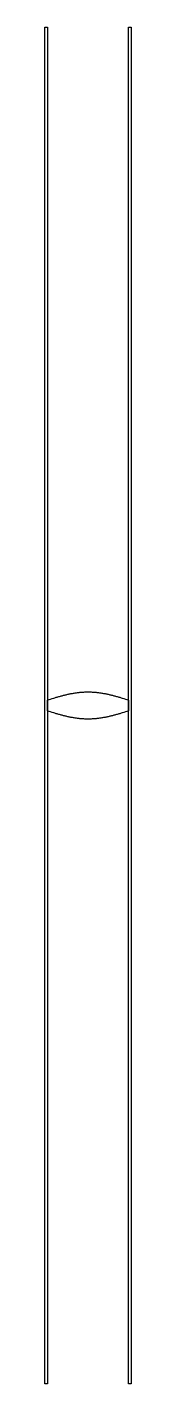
# Model space of a CAD drawing. Extents: x -16 to 16, y -250 to 250.
import ezdxf

# ---------------------------------------------------------------- set-up
doc = ezdxf.new("R2010")
doc.units = 0
doc.layers.add('L1D0', color=1, linetype='CONTINUOUS')

msp = doc.modelspace()

# ---------------------------------------------------------------- linework, layer by layer
at = {"layer": 'L1D0'}
for points in [[(-16, -250), (-16, 250), (-15, 250), (-15, -250)], [(15, -250), (15, 250), (16, 250), (16, -250)], [(0, -5), (-0.3, -4.999), (-0.6, -4.994), (-0.9, -4.987), (-1.2, -4.976), (-1.5, -4.963), (-1.8, -4.947), (-2.1, -4.928), (-2.4, -4.906), (-2.7, -4.881), (-3, -4.853), (-3.3, -4.823), (-3.6, -4.789), (-3.9, -4.753), (-4.2, -4.714), (-4.5, -4.673), (-4.8, -4.629), (-5.1, -4.582), (-5.4, -4.533), (-5.7, -4.481), (-6, -4.427), (-6.3, -4.37), (-6.6, -4.312), (-6.9, -4.25), (-7.2, -4.187), (-7.5, -4.121), (-7.8, -4.054), (-8.1, -3.984), (-8.4, -3.912), (-8.7, -3.839), (-9, -3.763), (-9.3, -3.686), (-9.6, -3.607), (-9.9, -3.527), (-10.2, -3.445), (-10.5, -3.362), (-10.8, -3.277), (-11.1, -3.191), (-11.4, -3.104), (-11.7, -3.016), (-12, -2.927), (-12.3, -2.837), (-12.6, -2.746), (-13.2, -2.562), (-13.8, -2.376), (-14.4, -2.188), (-15, -2), (-15, 2), (-14.4, 2.188), (-13.8, 2.376), (-13.2, 2.562), (-12.6, 2.746), (-12.3, 2.837), (-12, 2.927), (-11.7, 3.016), (-11.4, 3.104), (-11.1, 3.191), (-10.8, 3.277), (-10.5, 3.362), (-10.2, 3.445), (-9.9, 3.527), (-9.6, 3.607), (-9.3, 3.686), (-9, 3.763), (-8.7, 3.839), (-8.4, 3.912), (-8.1, 3.984), (-7.8, 4.054), (-7.5, 4.121), (-7.2, 4.187), (-6.9, 4.25), (-6.6, 4.312), (-6.3, 4.37), (-6, 4.427), (-5.7, 4.481), (-5.4, 4.533), (-5.1, 4.582), (-4.8, 4.629), (-4.5, 4.673), (-4.2, 4.714), (-3.9, 4.753), (-3.6, 4.789), (-3.3, 4.823), (-3, 4.853), (-2.7, 4.881), (-2.4, 4.906), (-2.1, 4.928), (-1.8, 4.947), (-1.5, 4.963), (-1.2, 4.976), (-0.9, 4.987), (-0.6, 4.994), (-0.3, 4.999), (0, 5), (0.3, 4.999), (0.6, 4.994), (0.9, 4.987), (1.2, 4.976), (1.5, 4.963), (1.8, 4.947), (2.1, 4.928), (2.4, 4.906), (2.7, 4.881), (3, 4.853), (3.3, 4.823), (3.6, 4.789), (3.9, 4.753), (4.2, 4.714), (4.5, 4.673), (4.8, 4.629), (5.1, 4.582), (5.4, 4.533), (5.7, 4.481), (6, 4.427), (6.3, 4.37), (6.6, 4.312), (6.9, 4.25), (7.2, 4.187), (7.5, 4.121), (7.8, 4.054), (8.1, 3.984), (8.4, 3.912), (8.7, 3.839), (9, 3.763), (9.3, 3.686), (9.6, 3.607), (9.9, 3.527), (10.2, 3.445), (10.5, 3.362), (10.8, 3.277), (11.1, 3.191), (11.4, 3.104), (11.7, 3.016), (12, 2.927), (12.3, 2.837), (12.6, 2.746), (13.2, 2.562), (13.8, 2.376), (14.4, 2.188), (15, 2), (15, -2), (14.4, -2.188), (13.8, -2.376), (13.2, -2.562), (12.6, -2.746), (12.3, -2.837), (12, -2.927), (11.7, -3.016), (11.4, -3.104), (11.1, -3.191), (10.8, -3.277), (10.5, -3.362), (10.2, -3.445), (9.9, -3.527), (9.6, -3.607), (9.3, -3.686), (9, -3.763), (8.7, -3.839), (8.4, -3.912), (8.1, -3.984), (7.8, -4.054), (7.5, -4.121), (7.2, -4.187), (6.9, -4.25), (6.6, -4.312), (6.3, -4.37), (6, -4.427), (5.7, -4.481), (5.4, -4.533), (5.1, -4.582), (4.8, -4.629), (4.5, -4.673), (4.2, -4.714), (3.9, -4.753), (3.6, -4.789), (3.3, -4.823), (3, -4.853), (2.7, -4.881), (2.4, -4.906), (2.1, -4.928), (1.8, -4.947), (1.5, -4.963), (1.2, -4.976), (0.9, -4.987), (0.6, -4.994), (0.3, -4.999)]]:
    msp.add_lwpolyline(points, close=True, dxfattribs=at)

doc.saveas('drawing.dxf')
